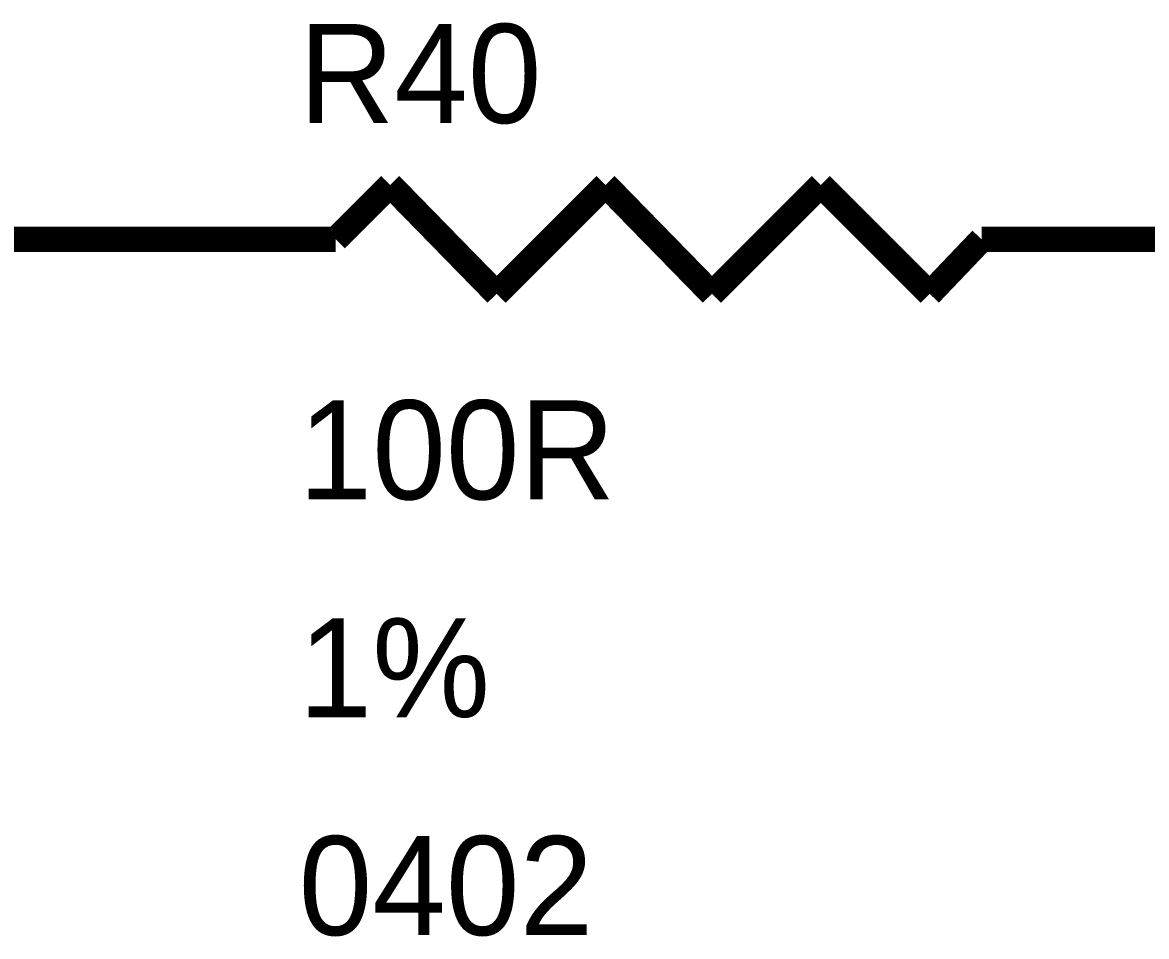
# Model space of a CAD drawing. Header units: inches. Extents: x 0 to 31.5, y 0 to 22.3.
# Drawn here: x 15.755 to 16.277, y 2.976 to 3.4 of the extents above; entities that cross this region are included whole.
import ezdxf

# ---------------------------------------------------------------- set-up
doc = ezdxf.new("R2010")
doc.units = ezdxf.units.IN
doc.header["$MEASUREMENT"] = 0
doc.layers.add('Sheet', color=255, linetype='Continuous')

msp = doc.modelspace()

# ---------------------------------------------------------------- linework, layer by layer
at = {"layer": 'Sheet'}
for points in [[(15.92569, 3.32502, 0.0118, 0.0118, 0), (15.90043, 3.29975, 0.0118, 0.0118, 0)], [(15.97507, 3.27448, 0.0118, 0.0118, 0), (15.92569, 3.32502, 0.0118, 0.0118, 0)], [(16.02559, 3.32502, 0.0118, 0.0118, 0), (15.97507, 3.27448, 0.0118, 0.0118, 0)], [(16.07497, 3.27448, 0.0118, 0.0118, 0), (16.02559, 3.32502, 0.0118, 0.0118, 0)], [(16.12549, 3.32502, 0.0118, 0.0118, 0), (16.07497, 3.27448, 0.0118, 0.0118, 0)], [(16.17602, 3.27448, 0.0118, 0.0118, 0), (16.12549, 3.32502, 0.0118, 0.0118, 0)], [(15.20112, 3.29975, 0.0118, 0.0118, 0), (15.50082, 3.29975, 0.0118, 0.0118, 0), (15.80052, 3.29975, 0.0118, 0.0118, 0)], [(15.90043, 3.29975, 0.0118, 0.0118, 0), (15.80052, 3.29975, 0.0118, 0.0118, 0)], [(16.20013, 3.29975, 0.0118, 0.0118, 0), (16.17602, 3.27448, 0.0118, 0.0118, 0)], [(16.20013, 3.29975, 0.0118, 0.0118, 0), (16.30003, 3.29975, 0.0118, 0.0118, 0)]]:
    msp.add_lwpolyline(points, format="xyseb", dxfattribs=at)

# ---------------------------------------------------------------- texts
for s, p in [('R40', (15.8832, 3.35373)), ('100R', (15.8832, 3.17915)), ('1%', (15.8832, 3.07808)), ('0402', (15.8832, 2.97701))]:
    msp.add_text(s, height=0.045941, dxfattribs=at).set_placement(p)

doc.saveas('drawing.dxf')
